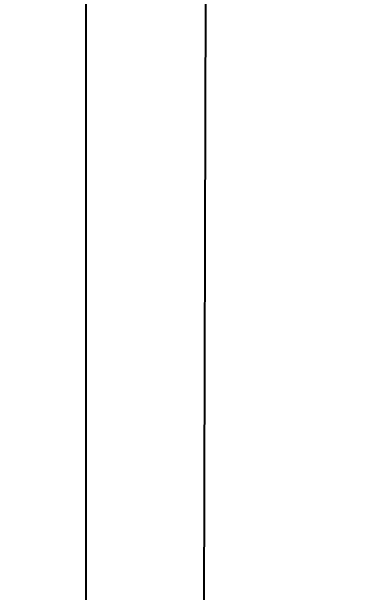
# Model space of a CAD drawing. Header units: millimetres. Extents: x 8981 to 59433, y 5244 to 14154.
# Drawn here: x 10721.7 to 10765, y 7779.4 to 7848.2 of the extents above; entities that cross this region are included whole.
import ezdxf

# ---------------------------------------------------------------- set-up
doc = ezdxf.new("R2010")
doc.units = ezdxf.units.MM
doc.linetypes.add('DASHED', pattern=[19.049999999999997, 12.7, -6.35])
for name, color, linetype in [('2虚线层', 6, 'DASHED'), ('4标注层', 3, 'Continuous'), ('6细线层', 4, 'Continuous')]:
    doc.layers.add(name, color=color, linetype=linetype)
doc.styles.get("Standard").update_dxf_attribs({"font": 'gbenor.shx', "bigfont": 'gbcbig.shx'})
doc.dimstyles.new('1-20英寸竖', dxfattribs={"dimscale": 20, "dimtxt": 3.5, "dimasz": 2.5, "dimexe": 1.5, "dimexo": 1, "dimgap": 0.5, "dimtad": 1, "dimdec": 0, "dimrnd": 1e-09, "dimzin": 12, "dimdsep": 46, "dimtxsty": 'Standard', "dimsah": 1, "dimcen": 0.09, "dimclrt": 1, "dimadec": 0, "dimazin": 3, "dimtfac": 1, "dimtdec": 0, "dimtofl": 0, "dimtmove": 0, "dimatfit": 3, "dimfxl": 0, "dimfrac": 2, "dimtolj": 1, "dimtzin": 12, "dimarcsym": 0})

# ---------------------------------------------------------------- blocks, each defined once
blk = doc.blocks.new('G$CE91B29D6')
at = {"layer": '6细线层'}
for p, q in [((0.6885613155745887, -261.7234879888128), (-0.6823628480351545, 259.3674384866608)), ((13.80788039315576, -261.7234879888128), (13.95449735123748, 259.3674384866608))]:
    blk.add_line(p, q, dxfattribs=at)
blk = doc.blocks.new('*D41')
at = {"layer": '4标注层', "color": 0, "lineweight": -2, "ltscale": 2, "transparency": 16777216}
for p, q in [((9988.067265364067, 8131.064796893304), (9988.067265364067, 7097.995931957055)), ((12994.56726536407, 8131.064796893304), (12994.56726536407, 7097.995931957055)), ((12944.56726536407, 7127.995931957055), (10038.06726536407, 7127.995931957055))]:
    blk.add_line(p, q, dxfattribs=at)
at = {"layer": '4标注层', "color": 0, "transparency": 16777216}
for points in [[(10038.06726536407, 7136.329265290388), (10038.06726536407, 7119.662598623722), (9988.067265364067, 7127.995931957055)], [(12944.56726536407, 7119.662598623722), (12944.56726536407, 7136.329265290388), (12994.56726536407, 7127.995931957055)]]:
    blk.add_solid(points, dxfattribs=at)
at = {"layer": 'Defpoints', "color": 0, "transparency": 16777216}
for p in [(9988.067265364067, 8151.064796893304), (12994.56726536407, 8151.064796893304), (9988.067265364067, 7127.995931957055)]:
    blk.add_point(p, dxfattribs=at)
at = {"layer": '4标注层', "color": 1, "ltscale": 3, "transparency": 16777216, "insert": (11419.33897237301, 7127.995931957055), "char_height": 70, "attachment_point": 5}
blk.add_mtext('\\A1;3007\\P[118.4"]', dxfattribs=at)

msp = doc.modelspace()

# ---------------------------------------------------------------- block references
at = {"layer": '2虚线层', "ltscale": 2, "xscale": -1}
msp.add_blockref('G$CE91B29D6', (10744.45382366023, 7749.564796893232), dxfattribs=at)

# ---------------------------------------------------------------- dimensions: what is measured, and where the dimension line sits
at = {"layer": '4标注层', "ltscale": 2}
dim = msp.add_linear_dim(base=(9988.067265364067, 7127.995931957055), p1=(12994.56726536407, 8151.064796893304), p2=(9988.067265364067, 8151.064796893304), dimstyle='1-20英寸竖', override={"dimpost": '\\X'}, dxfattribs=at)
dim.commit()
dim.dimension.update_dxf_attribs({"geometry": '*D41', "text_midpoint": (11419.33897237301, 7127.995931957055), "dimtype": 160})

doc.saveas('drawing.dxf')
